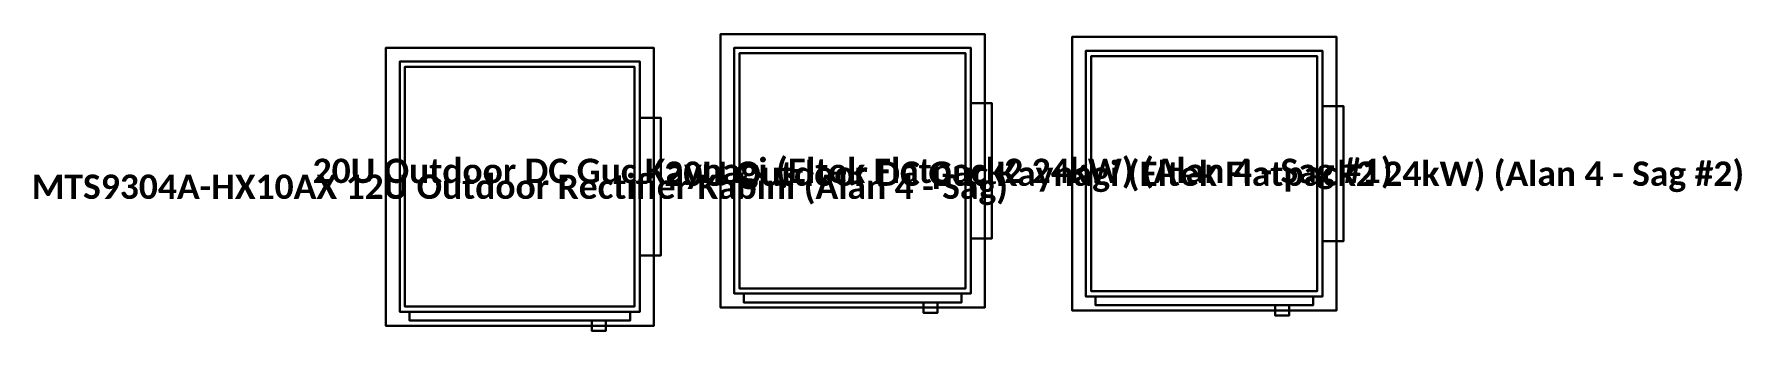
# Model space of a CAD drawing. Header units: metres. Extents: x -25 to 25, y -60.4 to 35.
# Drawn here: x 17.544 to 22.452, y -60.388 to -59.534 of the extents above; entities that cross this region are included whole.
import ezdxf
from ezdxf.enums import TextEntityAlignment as Align

# ---------------------------------------------------------------- set-up
doc = ezdxf.new("R2010")
doc.units = ezdxf.units.M
doc.layers.add('EKP_RECTIFIER_ELTEK_20U', color=3, linetype='CONTINUOUS')
doc.layers.add('EKP_RECTIFIER_MTS9304A', color=94, linetype='CONTINUOUS')
doc.styles.get("Standard").update_dxf_attribs({"font": 'calibrib.ttf'})

msp = doc.modelspace()

# ---------------------------------------------------------------- linework, layer by layer
at = {"layer": 'EKP_RECTIFIER_ELTEK_20U'}
for p, q in [((20.276, -59.5343, 19.361), (19.516, -59.5343, 19.361)), ((19.516, -59.5343, 19.361), (19.516, -60.3213, 19.361)), ((20.276, -59.5343, 19.441), (19.516, -59.5343, 19.441)), ((19.516, -59.5343, 19.441), (19.516, -60.3213, 19.441)), ((19.516, -59.5343, 19.361), (19.516, -59.5343, 19.441)), ((20.276, -60.3213, 19.361), (20.276, -59.5343, 19.361)), ((20.276, -60.3213, 19.441), (20.276, -59.5343, 19.441)), ((20.276, -59.5343, 19.361), (20.276, -59.5343, 19.441)), ((20.236, -59.5743, 18.221), (19.556, -59.5743, 18.221)), ((19.556, -59.5743, 18.221), (19.556, -60.2813, 18.221)), ((20.236, -59.5743, 19.361), (19.556, -59.5743, 19.361)), ((19.556, -59.5743, 19.361), (19.556, -60.2813, 19.361)), ((19.556, -59.5743, 18.221), (19.556, -59.5743, 19.361)), ((20.221, -59.5893, 18.121), (19.571, -59.5893, 18.121)), ((19.571, -59.5893, 18.121), (19.571, -60.2663, 18.121)), ((20.221, -59.5893, 18.221), (19.571, -59.5893, 18.221)), ((19.571, -59.5893, 18.221), (19.571, -60.2663, 18.221)), ((19.571, -59.5893, 18.121), (19.571, -59.5893, 18.221)), ((20.221, -60.2663, 18.121), (20.221, -59.5893, 18.121)), ((20.221, -60.2663, 18.221), (20.221, -59.5893, 18.221)), ((20.221, -59.5893, 18.121), (20.221, -59.5893, 18.221)), ((20.236, -60.2813, 18.221), (20.236, -59.5743, 18.221)), ((20.236, -60.2813, 19.361), (20.236, -59.5743, 19.361)), ((20.236, -59.5743, 18.221), (20.236, -59.5743, 19.361)), ((21.2868, -59.5425, 19.361), (20.5268, -59.5425, 19.361)), ((20.5268, -59.5425, 19.361), (20.5268, -60.3295, 19.361)), ((21.2868, -59.5425, 19.441), (20.5268, -59.5425, 19.441)), ((20.5268, -59.5425, 19.441), (20.5268, -60.3295, 19.441)), ((20.5268, -59.5425, 19.361), (20.5268, -59.5425, 19.441)), ((21.2468, -59.5825, 18.221), (20.5668, -59.5825, 18.221)), ((20.5668, -59.5825, 18.221), (20.5668, -60.2895, 18.221)), ((21.2468, -59.5825, 19.361), (20.5668, -59.5825, 19.361)), ((20.5668, -59.5825, 19.361), (20.5668, -60.2895, 19.361)), ((20.5668, -59.5825, 18.221), (20.5668, -59.5825, 19.361)), ((21.2468, -60.2895, 18.221), (21.2468, -59.5825, 18.221)), ((21.2468, -60.2895, 19.361), (21.2468, -59.5825, 19.361)), ((21.2468, -59.5825, 18.221), (21.2468, -59.5825, 19.361)), ((21.2868, -60.3295, 19.361), (21.2868, -59.5425, 19.361)), ((21.2868, -60.3295, 19.441), (21.2868, -59.5425, 19.441)), ((21.2868, -59.5425, 19.361), (21.2868, -59.5425, 19.441)), ((21.2318, -59.5975, 18.121), (20.5818, -59.5975, 18.121)), ((20.5818, -59.5975, 18.121), (20.5818, -60.2745, 18.121)), ((21.2318, -59.5975, 18.221), (20.5818, -59.5975, 18.221)), ((20.5818, -59.5975, 18.221), (20.5818, -60.2745, 18.221)), ((20.5818, -59.5975, 18.121), (20.5818, -59.5975, 18.221)), ((21.2318, -60.2745, 18.121), (21.2318, -59.5975, 18.121)), ((21.2318, -60.2745, 18.221), (21.2318, -59.5975, 18.221)), ((21.2318, -59.5975, 18.121), (21.2318, -59.5975, 18.221)), ((20.296, -59.7334, 18.4205), (20.236, -59.7334, 18.4205)), ((20.236, -59.7334, 18.4205), (20.236, -60.1222, 18.4205)), ((20.296, -59.7334, 19.1615), (20.236, -59.7334, 19.1615)), ((20.236, -59.7334, 19.1615), (20.236, -60.1222, 19.1615)), ((20.236, -59.7334, 18.4205), (20.236, -59.7334, 19.1615)), ((20.296, -60.1222, 18.4205), (20.296, -59.7334, 18.4205)), ((20.296, -60.1222, 19.1615), (20.296, -59.7334, 19.1615)), ((20.296, -59.7334, 18.4205), (20.296, -59.7334, 19.1615)), ((21.3068, -59.7416, 18.4205), (21.2468, -59.7416, 18.4205)), ((21.2468, -59.7416, 18.4205), (21.2468, -60.1304, 18.4205)), ((21.3068, -59.7416, 19.1615), (21.2468, -59.7416, 19.1615)), ((21.2468, -59.7416, 19.1615), (21.2468, -60.1304, 19.1615)), ((21.2468, -59.7416, 18.4205), (21.2468, -59.7416, 19.1615)), ((21.3068, -60.1304, 18.4205), (21.3068, -59.7416, 18.4205)), ((21.3068, -60.1304, 19.1615), (21.3068, -59.7416, 19.1615)), ((21.3068, -59.7416, 18.4205), (21.3068, -59.7416, 19.1615)), ((20.236, -60.1222, 18.4205), (20.296, -60.1222, 18.4205)), ((20.236, -60.1222, 19.1615), (20.296, -60.1222, 19.1615)), ((20.236, -60.1222, 18.4205), (20.236, -60.1222, 19.1615)), ((20.296, -60.1222, 18.4205), (20.296, -60.1222, 19.1615)), ((21.2468, -60.1304, 18.4205), (21.3068, -60.1304, 18.4205)), ((21.2468, -60.1304, 19.1615), (21.3068, -60.1304, 19.1615)), ((21.2468, -60.1304, 18.4205), (21.2468, -60.1304, 19.1615)), ((21.3068, -60.1304, 18.4205), (21.3068, -60.1304, 19.1615)), ((19.571, -60.2663, 18.121), (20.221, -60.2663, 18.121)), ((19.571, -60.2663, 18.221), (20.221, -60.2663, 18.221)), ((19.571, -60.2663, 18.121), (19.571, -60.2663, 18.221)), ((20.221, -60.2663, 18.121), (20.221, -60.2663, 18.221)), ((20.5818, -60.2745, 18.121), (21.2318, -60.2745, 18.121)), ((20.5818, -60.2745, 18.221), (21.2318, -60.2745, 18.221)), ((20.5818, -60.2745, 18.121), (20.5818, -60.2745, 18.221)), ((21.2318, -60.2745, 18.121), (21.2318, -60.2745, 18.221)), ((19.516, -60.3213, 19.361), (20.276, -60.3213, 19.361)), ((19.516, -60.3213, 19.441), (20.276, -60.3213, 19.441)), ((19.516, -60.3213, 19.361), (19.516, -60.3213, 19.441)), ((19.556, -60.2813, 18.221), (20.236, -60.2813, 18.221)), ((19.556, -60.2813, 19.361), (20.236, -60.2813, 19.361)), ((19.556, -60.2813, 18.221), (19.556, -60.2813, 19.361)), ((20.2088, -60.2813, 18.251), (19.5832, -60.2813, 18.251)), ((19.5832, -60.2813, 18.251), (19.5832, -60.3063, 18.251)), ((20.2088, -60.2813, 19.337), (19.5832, -60.2813, 19.337)), ((19.5832, -60.2813, 19.337), (19.5832, -60.3063, 19.337)), ((19.5832, -60.2813, 18.251), (19.5832, -60.2813, 19.337)), ((19.5832, -60.3063, 18.251), (20.2088, -60.3063, 18.251)), ((19.5832, -60.3063, 19.337), (20.2088, -60.3063, 19.337)), ((19.5832, -60.3063, 18.251), (19.5832, -60.3063, 19.337)), ((20.14, -60.3063, 18.701), (20.1, -60.3063, 18.701)), ((20.1, -60.3063, 18.701), (20.1, -60.3363, 18.701)), ((20.14, -60.3063, 18.881), (20.1, -60.3063, 18.881)), ((20.1, -60.3063, 18.881), (20.1, -60.3363, 18.881)), ((20.1, -60.3063, 18.701), (20.1, -60.3063, 18.881)), ((20.14, -60.3363, 18.701), (20.14, -60.3063, 18.701)), ((20.14, -60.3363, 18.881), (20.14, -60.3063, 18.881)), ((20.14, -60.3063, 18.701), (20.14, -60.3063, 18.881)), ((20.2088, -60.3063, 18.251), (20.2088, -60.2813, 18.251)), ((20.2088, -60.3063, 19.337), (20.2088, -60.2813, 19.337)), ((20.2088, -60.2813, 18.251), (20.2088, -60.2813, 19.337)), ((20.2088, -60.3063, 18.251), (20.2088, -60.3063, 19.337)), ((20.236, -60.2813, 18.221), (20.236, -60.2813, 19.361)), ((20.276, -60.3213, 19.361), (20.276, -60.3213, 19.441)), ((20.5668, -60.2895, 18.221), (21.2468, -60.2895, 18.221)), ((20.5668, -60.2895, 19.361), (21.2468, -60.2895, 19.361)), ((20.5668, -60.2895, 18.221), (20.5668, -60.2895, 19.361)), ((21.2196, -60.2895, 18.251), (20.594, -60.2895, 18.251)), ((20.594, -60.2895, 18.251), (20.594, -60.3145, 18.251)), ((21.2196, -60.2895, 19.337), (20.594, -60.2895, 19.337)), ((20.594, -60.2895, 19.337), (20.594, -60.3145, 19.337)), ((20.594, -60.2895, 18.251), (20.594, -60.2895, 19.337)), ((20.594, -60.3145, 18.251), (21.2196, -60.3145, 18.251)), ((20.594, -60.3145, 19.337), (21.2196, -60.3145, 19.337)), ((20.594, -60.3145, 18.251), (20.594, -60.3145, 19.337)), ((21.1508, -60.3145, 18.701), (21.1108, -60.3145, 18.701)), ((21.1108, -60.3145, 18.701), (21.1108, -60.3445, 18.701)), ((21.1508, -60.3145, 18.881), (21.1108, -60.3145, 18.881)), ((21.1108, -60.3145, 18.881), (21.1108, -60.3445, 18.881)), ((21.1108, -60.3145, 18.701), (21.1108, -60.3145, 18.881)), ((21.1508, -60.3445, 18.701), (21.1508, -60.3145, 18.701)), ((21.1508, -60.3445, 18.881), (21.1508, -60.3145, 18.881)), ((21.1508, -60.3145, 18.701), (21.1508, -60.3145, 18.881)), ((21.2196, -60.3145, 18.251), (21.2196, -60.2895, 18.251)), ((21.2196, -60.3145, 19.337), (21.2196, -60.2895, 19.337)), ((21.2196, -60.2895, 18.251), (21.2196, -60.2895, 19.337)), ((21.2196, -60.3145, 18.251), (21.2196, -60.3145, 19.337)), ((21.2468, -60.2895, 18.221), (21.2468, -60.2895, 19.361)), ((20.1, -60.3363, 18.701), (20.14, -60.3363, 18.701)), ((20.1, -60.3363, 18.881), (20.14, -60.3363, 18.881)), ((20.1, -60.3363, 18.701), (20.1, -60.3363, 18.881)), ((20.14, -60.3363, 18.701), (20.14, -60.3363, 18.881)), ((20.5268, -60.3295, 19.361), (21.2868, -60.3295, 19.361)), ((20.5268, -60.3295, 19.441), (21.2868, -60.3295, 19.441)), ((20.5268, -60.3295, 19.361), (20.5268, -60.3295, 19.441)), ((21.1108, -60.3445, 18.701), (21.1508, -60.3445, 18.701)), ((21.1108, -60.3445, 18.881), (21.1508, -60.3445, 18.881)), ((21.1108, -60.3445, 18.701), (21.1108, -60.3445, 18.881)), ((21.1508, -60.3445, 18.701), (21.1508, -60.3445, 18.881)), ((21.2868, -60.3295, 19.361), (21.2868, -60.3295, 19.441))]:
    msp.add_line(p, q, dxfattribs=at)
for points in [[(19.516, -60.3213, 19.361), (20.276, -60.3213, 19.361), (20.276, -59.5343, 19.361), (19.516, -59.5343, 19.361)], [(19.516, -60.3213, 19.441), (20.276, -60.3213, 19.441), (20.276, -59.5343, 19.441), (19.516, -59.5343, 19.441)], [(19.516, -59.5343, 19.361), (20.276, -59.5343, 19.361), (20.276, -59.5343, 19.441), (19.516, -59.5343, 19.441)], [(19.516, -60.3213, 19.361), (19.516, -59.5343, 19.361), (19.516, -59.5343, 19.441), (19.516, -60.3213, 19.441)], [(20.276, -60.3213, 19.361), (20.276, -59.5343, 19.361), (20.276, -59.5343, 19.441), (20.276, -60.3213, 19.441)], [(19.556, -60.2813, 18.221), (20.236, -60.2813, 18.221), (20.236, -59.5743, 18.221), (19.556, -59.5743, 18.221)], [(19.556, -60.2813, 19.361), (20.236, -60.2813, 19.361), (20.236, -59.5743, 19.361), (19.556, -59.5743, 19.361)], [(19.556, -59.5743, 18.221), (20.236, -59.5743, 18.221), (20.236, -59.5743, 19.361), (19.556, -59.5743, 19.361)], [(19.556, -60.2813, 18.221), (19.556, -59.5743, 18.221), (19.556, -59.5743, 19.361), (19.556, -60.2813, 19.361)], [(19.571, -60.2663, 18.121), (20.221, -60.2663, 18.121), (20.221, -59.5893, 18.121), (19.571, -59.5893, 18.121)], [(19.571, -60.2663, 18.221), (20.221, -60.2663, 18.221), (20.221, -59.5893, 18.221), (19.571, -59.5893, 18.221)], [(19.571, -59.5893, 18.121), (20.221, -59.5893, 18.121), (20.221, -59.5893, 18.221), (19.571, -59.5893, 18.221)], [(19.571, -60.2663, 18.121), (19.571, -59.5893, 18.121), (19.571, -59.5893, 18.221), (19.571, -60.2663, 18.221)], [(20.221, -60.2663, 18.121), (20.221, -59.5893, 18.121), (20.221, -59.5893, 18.221), (20.221, -60.2663, 18.221)], [(20.236, -60.2813, 18.221), (20.236, -59.5743, 18.221), (20.236, -59.5743, 19.361), (20.236, -60.2813, 19.361)], [(20.5268, -60.3295, 19.361), (21.2868, -60.3295, 19.361), (21.2868, -59.5425, 19.361), (20.5268, -59.5425, 19.361)], [(20.5268, -60.3295, 19.441), (21.2868, -60.3295, 19.441), (21.2868, -59.5425, 19.441), (20.5268, -59.5425, 19.441)], [(20.5268, -59.5425, 19.361), (21.2868, -59.5425, 19.361), (21.2868, -59.5425, 19.441), (20.5268, -59.5425, 19.441)], [(20.5268, -60.3295, 19.361), (20.5268, -59.5425, 19.361), (20.5268, -59.5425, 19.441), (20.5268, -60.3295, 19.441)], [(20.5668, -60.2895, 18.221), (21.2468, -60.2895, 18.221), (21.2468, -59.5825, 18.221), (20.5668, -59.5825, 18.221)], [(20.5668, -60.2895, 19.361), (21.2468, -60.2895, 19.361), (21.2468, -59.5825, 19.361), (20.5668, -59.5825, 19.361)], [(20.5668, -59.5825, 18.221), (21.2468, -59.5825, 18.221), (21.2468, -59.5825, 19.361), (20.5668, -59.5825, 19.361)], [(20.5668, -60.2895, 18.221), (20.5668, -59.5825, 18.221), (20.5668, -59.5825, 19.361), (20.5668, -60.2895, 19.361)], [(21.2468, -60.2895, 18.221), (21.2468, -59.5825, 18.221), (21.2468, -59.5825, 19.361), (21.2468, -60.2895, 19.361)], [(21.2868, -60.3295, 19.361), (21.2868, -59.5425, 19.361), (21.2868, -59.5425, 19.441), (21.2868, -60.3295, 19.441)], [(20.5818, -60.2745, 18.121), (21.2318, -60.2745, 18.121), (21.2318, -59.5975, 18.121), (20.5818, -59.5975, 18.121)], [(20.5818, -60.2745, 18.221), (21.2318, -60.2745, 18.221), (21.2318, -59.5975, 18.221), (20.5818, -59.5975, 18.221)], [(20.5818, -59.5975, 18.121), (21.2318, -59.5975, 18.121), (21.2318, -59.5975, 18.221), (20.5818, -59.5975, 18.221)], [(20.5818, -60.2745, 18.121), (20.5818, -59.5975, 18.121), (20.5818, -59.5975, 18.221), (20.5818, -60.2745, 18.221)], [(21.2318, -60.2745, 18.121), (21.2318, -59.5975, 18.121), (21.2318, -59.5975, 18.221), (21.2318, -60.2745, 18.221)], [(20.236, -60.1222, 18.4205), (20.296, -60.1222, 18.4205), (20.296, -59.7334, 18.4205), (20.236, -59.7334, 18.4205)], [(20.236, -60.1222, 19.1615), (20.296, -60.1222, 19.1615), (20.296, -59.7334, 19.1615), (20.236, -59.7334, 19.1615)], [(20.236, -59.7334, 18.4205), (20.296, -59.7334, 18.4205), (20.296, -59.7334, 19.1615), (20.236, -59.7334, 19.1615)], [(20.236, -60.1222, 18.4205), (20.236, -59.7334, 18.4205), (20.236, -59.7334, 19.1615), (20.236, -60.1222, 19.1615)], [(20.296, -60.1222, 18.4205), (20.296, -59.7334, 18.4205), (20.296, -59.7334, 19.1615), (20.296, -60.1222, 19.1615)], [(21.2468, -60.1304, 18.4205), (21.3068, -60.1304, 18.4205), (21.3068, -59.7416, 18.4205), (21.2468, -59.7416, 18.4205)], [(21.2468, -60.1304, 19.1615), (21.3068, -60.1304, 19.1615), (21.3068, -59.7416, 19.1615), (21.2468, -59.7416, 19.1615)], [(21.2468, -59.7416, 18.4205), (21.3068, -59.7416, 18.4205), (21.3068, -59.7416, 19.1615), (21.2468, -59.7416, 19.1615)], [(21.2468, -60.1304, 18.4205), (21.2468, -59.7416, 18.4205), (21.2468, -59.7416, 19.1615), (21.2468, -60.1304, 19.1615)], [(21.3068, -60.1304, 18.4205), (21.3068, -59.7416, 18.4205), (21.3068, -59.7416, 19.1615), (21.3068, -60.1304, 19.1615)], [(20.236, -60.1222, 18.4205), (20.296, -60.1222, 18.4205), (20.296, -60.1222, 19.1615), (20.236, -60.1222, 19.1615)], [(21.2468, -60.1304, 18.4205), (21.3068, -60.1304, 18.4205), (21.3068, -60.1304, 19.1615), (21.2468, -60.1304, 19.1615)], [(19.571, -60.2663, 18.121), (20.221, -60.2663, 18.121), (20.221, -60.2663, 18.221), (19.571, -60.2663, 18.221)], [(20.5818, -60.2745, 18.121), (21.2318, -60.2745, 18.121), (21.2318, -60.2745, 18.221), (20.5818, -60.2745, 18.221)], [(19.516, -60.3213, 19.361), (20.276, -60.3213, 19.361), (20.276, -60.3213, 19.441), (19.516, -60.3213, 19.441)], [(19.556, -60.2813, 18.221), (20.236, -60.2813, 18.221), (20.236, -60.2813, 19.361), (19.556, -60.2813, 19.361)], [(19.5832, -60.3063, 18.251), (20.2088, -60.3063, 18.251), (20.2088, -60.2813, 18.251), (19.5832, -60.2813, 18.251)], [(19.5832, -60.3063, 19.337), (20.2088, -60.3063, 19.337), (20.2088, -60.2813, 19.337), (19.5832, -60.2813, 19.337)], [(19.5832, -60.2813, 18.251), (20.2088, -60.2813, 18.251), (20.2088, -60.2813, 19.337), (19.5832, -60.2813, 19.337)], [(19.5832, -60.3063, 18.251), (19.5832, -60.2813, 18.251), (19.5832, -60.2813, 19.337), (19.5832, -60.3063, 19.337)], [(19.5832, -60.3063, 18.251), (20.2088, -60.3063, 18.251), (20.2088, -60.3063, 19.337), (19.5832, -60.3063, 19.337)], [(20.1, -60.3363, 18.701), (20.14, -60.3363, 18.701), (20.14, -60.3063, 18.701), (20.1, -60.3063, 18.701)], [(20.1, -60.3363, 18.881), (20.14, -60.3363, 18.881), (20.14, -60.3063, 18.881), (20.1, -60.3063, 18.881)], [(20.1, -60.3063, 18.701), (20.14, -60.3063, 18.701), (20.14, -60.3063, 18.881), (20.1, -60.3063, 18.881)], [(20.1, -60.3363, 18.701), (20.1, -60.3063, 18.701), (20.1, -60.3063, 18.881), (20.1, -60.3363, 18.881)], [(20.14, -60.3363, 18.701), (20.14, -60.3063, 18.701), (20.14, -60.3063, 18.881), (20.14, -60.3363, 18.881)], [(20.2088, -60.3063, 18.251), (20.2088, -60.2813, 18.251), (20.2088, -60.2813, 19.337), (20.2088, -60.3063, 19.337)], [(20.5668, -60.2895, 18.221), (21.2468, -60.2895, 18.221), (21.2468, -60.2895, 19.361), (20.5668, -60.2895, 19.361)], [(20.594, -60.3145, 18.251), (21.2196, -60.3145, 18.251), (21.2196, -60.2895, 18.251), (20.594, -60.2895, 18.251)], [(20.594, -60.3145, 19.337), (21.2196, -60.3145, 19.337), (21.2196, -60.2895, 19.337), (20.594, -60.2895, 19.337)], [(20.594, -60.2895, 18.251), (21.2196, -60.2895, 18.251), (21.2196, -60.2895, 19.337), (20.594, -60.2895, 19.337)], [(20.594, -60.3145, 18.251), (20.594, -60.2895, 18.251), (20.594, -60.2895, 19.337), (20.594, -60.3145, 19.337)], [(20.594, -60.3145, 18.251), (21.2196, -60.3145, 18.251), (21.2196, -60.3145, 19.337), (20.594, -60.3145, 19.337)], [(21.1108, -60.3445, 18.701), (21.1508, -60.3445, 18.701), (21.1508, -60.3145, 18.701), (21.1108, -60.3145, 18.701)], [(21.1108, -60.3445, 18.881), (21.1508, -60.3445, 18.881), (21.1508, -60.3145, 18.881), (21.1108, -60.3145, 18.881)], [(21.1108, -60.3145, 18.701), (21.1508, -60.3145, 18.701), (21.1508, -60.3145, 18.881), (21.1108, -60.3145, 18.881)], [(21.1108, -60.3445, 18.701), (21.1108, -60.3145, 18.701), (21.1108, -60.3145, 18.881), (21.1108, -60.3445, 18.881)], [(21.1508, -60.3445, 18.701), (21.1508, -60.3145, 18.701), (21.1508, -60.3145, 18.881), (21.1508, -60.3445, 18.881)], [(21.2196, -60.3145, 18.251), (21.2196, -60.2895, 18.251), (21.2196, -60.2895, 19.337), (21.2196, -60.3145, 19.337)], [(20.1, -60.3363, 18.701), (20.14, -60.3363, 18.701), (20.14, -60.3363, 18.881), (20.1, -60.3363, 18.881)], [(20.5268, -60.3295, 19.361), (21.2868, -60.3295, 19.361), (21.2868, -60.3295, 19.441), (20.5268, -60.3295, 19.441)], [(21.1108, -60.3445, 18.701), (21.1508, -60.3445, 18.701), (21.1508, -60.3445, 18.881), (21.1108, -60.3445, 18.881)]]:
    msp.add_3dface(points, dxfattribs=at)
at = {"layer": 'EKP_RECTIFIER_MTS9304A'}
for p, q in [((19.3245, -59.5735, 19.291), (18.5545, -59.5735, 19.291)), ((18.5545, -59.5735, 19.291), (18.5545, -60.3735, 19.291)), ((19.3245, -59.5735, 19.371), (18.5545, -59.5735, 19.371)), ((18.5545, -59.5735, 19.371), (18.5545, -60.3735, 19.371)), ((18.5545, -59.5735, 19.291), (18.5545, -59.5735, 19.371)), ((19.3245, -60.3735, 19.291), (19.3245, -59.5735, 19.291)), ((19.3245, -60.3735, 19.371), (19.3245, -59.5735, 19.371)), ((19.3245, -59.5735, 19.291), (19.3245, -59.5735, 19.371)), ((19.2845, -59.6135, 18.221), (18.5945, -59.6135, 18.221)), ((18.5945, -59.6135, 18.221), (18.5945, -60.3335, 18.221)), ((19.2845, -59.6135, 19.291), (18.5945, -59.6135, 19.291)), ((18.5945, -59.6135, 19.291), (18.5945, -60.3335, 19.291)), ((18.5945, -59.6135, 18.221), (18.5945, -59.6135, 19.291)), ((19.2695, -59.6285, 18.121), (18.6095, -59.6285, 18.121)), ((18.6095, -59.6285, 18.121), (18.6095, -60.3185, 18.121)), ((19.2695, -59.6285, 18.221), (18.6095, -59.6285, 18.221)), ((18.6095, -59.6285, 18.221), (18.6095, -60.3185, 18.221)), ((18.6095, -59.6285, 18.121), (18.6095, -59.6285, 18.221)), ((19.2695, -60.3185, 18.121), (19.2695, -59.6285, 18.121)), ((19.2695, -60.3185, 18.221), (19.2695, -59.6285, 18.221)), ((19.2695, -59.6285, 18.121), (19.2695, -59.6285, 18.221)), ((19.2845, -60.3335, 18.221), (19.2845, -59.6135, 18.221)), ((19.2845, -60.3335, 19.291), (19.2845, -59.6135, 19.291)), ((19.2845, -59.6135, 18.221), (19.2845, -59.6135, 19.291)), ((19.3445, -59.7755, 18.4082), (19.2845, -59.7755, 18.4082)), ((19.2845, -59.7755, 18.4082), (19.2845, -60.1715, 18.4082)), ((19.3445, -59.7755, 19.1037), (19.2845, -59.7755, 19.1037)), ((19.2845, -59.7755, 19.1037), (19.2845, -60.1715, 19.1037)), ((19.2845, -59.7755, 18.4082), (19.2845, -59.7755, 19.1037)), ((19.3445, -60.1715, 18.4082), (19.3445, -59.7755, 18.4082)), ((19.3445, -60.1715, 19.1037), (19.3445, -59.7755, 19.1037)), ((19.3445, -59.7755, 18.4082), (19.3445, -59.7755, 19.1037)), ((19.2845, -60.1715, 18.4082), (19.3445, -60.1715, 18.4082)), ((19.2845, -60.1715, 19.1037), (19.3445, -60.1715, 19.1037)), ((19.2845, -60.1715, 18.4082), (19.2845, -60.1715, 19.1037)), ((19.3445, -60.1715, 18.4082), (19.3445, -60.1715, 19.1037)), ((18.6095, -60.3185, 18.121), (19.2695, -60.3185, 18.121)), ((18.6095, -60.3185, 18.221), (19.2695, -60.3185, 18.221)), ((18.6095, -60.3185, 18.121), (18.6095, -60.3185, 18.221)), ((19.2695, -60.3185, 18.121), (19.2695, -60.3185, 18.221)), ((18.5545, -60.3735, 19.291), (19.3245, -60.3735, 19.291)), ((18.5545, -60.3735, 19.371), (19.3245, -60.3735, 19.371)), ((18.5545, -60.3735, 19.291), (18.5545, -60.3735, 19.371)), ((18.5945, -60.3335, 18.221), (19.2845, -60.3335, 18.221)), ((18.5945, -60.3335, 19.291), (19.2845, -60.3335, 19.291)), ((18.5945, -60.3335, 18.221), (18.5945, -60.3335, 19.291)), ((19.2569, -60.3335, 18.251), (18.6221, -60.3335, 18.251)), ((18.6221, -60.3335, 18.251), (18.6221, -60.3585, 18.251)), ((19.2569, -60.3335, 19.267), (18.6221, -60.3335, 19.267)), ((18.6221, -60.3335, 19.267), (18.6221, -60.3585, 19.267)), ((18.6221, -60.3335, 18.251), (18.6221, -60.3335, 19.267)), ((18.6221, -60.3585, 18.251), (19.2569, -60.3585, 18.251)), ((18.6221, -60.3585, 19.267), (19.2569, -60.3585, 19.267)), ((18.6221, -60.3585, 18.251), (18.6221, -60.3585, 19.267)), ((19.1865, -60.3585, 18.666), (19.1465, -60.3585, 18.666)), ((19.1465, -60.3585, 18.666), (19.1465, -60.3885, 18.666)), ((19.1865, -60.3585, 18.846), (19.1465, -60.3585, 18.846)), ((19.1465, -60.3585, 18.846), (19.1465, -60.3885, 18.846)), ((19.1465, -60.3585, 18.666), (19.1465, -60.3585, 18.846)), ((19.1865, -60.3885, 18.666), (19.1865, -60.3585, 18.666)), ((19.1865, -60.3885, 18.846), (19.1865, -60.3585, 18.846)), ((19.1865, -60.3585, 18.666), (19.1865, -60.3585, 18.846)), ((19.2569, -60.3585, 18.251), (19.2569, -60.3335, 18.251)), ((19.2569, -60.3585, 19.267), (19.2569, -60.3335, 19.267)), ((19.2569, -60.3335, 18.251), (19.2569, -60.3335, 19.267)), ((19.2569, -60.3585, 18.251), (19.2569, -60.3585, 19.267)), ((19.2845, -60.3335, 18.221), (19.2845, -60.3335, 19.291)), ((19.3245, -60.3735, 19.291), (19.3245, -60.3735, 19.371)), ((19.1465, -60.3885, 18.666), (19.1865, -60.3885, 18.666)), ((19.1465, -60.3885, 18.846), (19.1865, -60.3885, 18.846)), ((19.1465, -60.3885, 18.666), (19.1465, -60.3885, 18.846)), ((19.1865, -60.3885, 18.666), (19.1865, -60.3885, 18.846))]:
    msp.add_line(p, q, dxfattribs=at)
for points in [[(18.5545, -60.3735, 19.291), (19.3245, -60.3735, 19.291), (19.3245, -59.5735, 19.291), (18.5545, -59.5735, 19.291)], [(18.5545, -60.3735, 19.371), (19.3245, -60.3735, 19.371), (19.3245, -59.5735, 19.371), (18.5545, -59.5735, 19.371)], [(18.5545, -59.5735, 19.291), (19.3245, -59.5735, 19.291), (19.3245, -59.5735, 19.371), (18.5545, -59.5735, 19.371)], [(18.5545, -60.3735, 19.291), (18.5545, -59.5735, 19.291), (18.5545, -59.5735, 19.371), (18.5545, -60.3735, 19.371)], [(19.3245, -60.3735, 19.291), (19.3245, -59.5735, 19.291), (19.3245, -59.5735, 19.371), (19.3245, -60.3735, 19.371)], [(18.5945, -60.3335, 18.221), (19.2845, -60.3335, 18.221), (19.2845, -59.6135, 18.221), (18.5945, -59.6135, 18.221)], [(18.5945, -60.3335, 19.291), (19.2845, -60.3335, 19.291), (19.2845, -59.6135, 19.291), (18.5945, -59.6135, 19.291)], [(18.5945, -59.6135, 18.221), (19.2845, -59.6135, 18.221), (19.2845, -59.6135, 19.291), (18.5945, -59.6135, 19.291)], [(18.5945, -60.3335, 18.221), (18.5945, -59.6135, 18.221), (18.5945, -59.6135, 19.291), (18.5945, -60.3335, 19.291)], [(18.6095, -60.3185, 18.121), (19.2695, -60.3185, 18.121), (19.2695, -59.6285, 18.121), (18.6095, -59.6285, 18.121)], [(18.6095, -60.3185, 18.221), (19.2695, -60.3185, 18.221), (19.2695, -59.6285, 18.221), (18.6095, -59.6285, 18.221)], [(18.6095, -59.6285, 18.121), (19.2695, -59.6285, 18.121), (19.2695, -59.6285, 18.221), (18.6095, -59.6285, 18.221)], [(18.6095, -60.3185, 18.121), (18.6095, -59.6285, 18.121), (18.6095, -59.6285, 18.221), (18.6095, -60.3185, 18.221)], [(19.2695, -60.3185, 18.121), (19.2695, -59.6285, 18.121), (19.2695, -59.6285, 18.221), (19.2695, -60.3185, 18.221)], [(19.2845, -60.3335, 18.221), (19.2845, -59.6135, 18.221), (19.2845, -59.6135, 19.291), (19.2845, -60.3335, 19.291)], [(19.2845, -60.1715, 18.4082), (19.3445, -60.1715, 18.4082), (19.3445, -59.7755, 18.4082), (19.2845, -59.7755, 18.4082)], [(19.2845, -60.1715, 19.1037), (19.3445, -60.1715, 19.1037), (19.3445, -59.7755, 19.1037), (19.2845, -59.7755, 19.1037)], [(19.2845, -59.7755, 18.4082), (19.3445, -59.7755, 18.4082), (19.3445, -59.7755, 19.1037), (19.2845, -59.7755, 19.1037)], [(19.2845, -60.1715, 18.4082), (19.2845, -59.7755, 18.4082), (19.2845, -59.7755, 19.1037), (19.2845, -60.1715, 19.1037)], [(19.3445, -60.1715, 18.4082), (19.3445, -59.7755, 18.4082), (19.3445, -59.7755, 19.1037), (19.3445, -60.1715, 19.1037)], [(19.2845, -60.1715, 18.4082), (19.3445, -60.1715, 18.4082), (19.3445, -60.1715, 19.1037), (19.2845, -60.1715, 19.1037)], [(18.6095, -60.3185, 18.121), (19.2695, -60.3185, 18.121), (19.2695, -60.3185, 18.221), (18.6095, -60.3185, 18.221)], [(18.5545, -60.3735, 19.291), (19.3245, -60.3735, 19.291), (19.3245, -60.3735, 19.371), (18.5545, -60.3735, 19.371)], [(18.5945, -60.3335, 18.221), (19.2845, -60.3335, 18.221), (19.2845, -60.3335, 19.291), (18.5945, -60.3335, 19.291)], [(18.6221, -60.3585, 18.251), (19.2569, -60.3585, 18.251), (19.2569, -60.3335, 18.251), (18.6221, -60.3335, 18.251)], [(18.6221, -60.3585, 19.267), (19.2569, -60.3585, 19.267), (19.2569, -60.3335, 19.267), (18.6221, -60.3335, 19.267)], [(18.6221, -60.3335, 18.251), (19.2569, -60.3335, 18.251), (19.2569, -60.3335, 19.267), (18.6221, -60.3335, 19.267)], [(18.6221, -60.3585, 18.251), (18.6221, -60.3335, 18.251), (18.6221, -60.3335, 19.267), (18.6221, -60.3585, 19.267)], [(18.6221, -60.3585, 18.251), (19.2569, -60.3585, 18.251), (19.2569, -60.3585, 19.267), (18.6221, -60.3585, 19.267)], [(19.1465, -60.3885, 18.666), (19.1865, -60.3885, 18.666), (19.1865, -60.3585, 18.666), (19.1465, -60.3585, 18.666)], [(19.1465, -60.3885, 18.846), (19.1865, -60.3885, 18.846), (19.1865, -60.3585, 18.846), (19.1465, -60.3585, 18.846)], [(19.1465, -60.3585, 18.666), (19.1865, -60.3585, 18.666), (19.1865, -60.3585, 18.846), (19.1465, -60.3585, 18.846)], [(19.1465, -60.3885, 18.666), (19.1465, -60.3585, 18.666), (19.1465, -60.3585, 18.846), (19.1465, -60.3885, 18.846)], [(19.1865, -60.3885, 18.666), (19.1865, -60.3585, 18.666), (19.1865, -60.3585, 18.846), (19.1865, -60.3885, 18.846)], [(19.2569, -60.3585, 18.251), (19.2569, -60.3335, 18.251), (19.2569, -60.3335, 19.267), (19.2569, -60.3585, 19.267)], [(19.1465, -60.3885, 18.666), (19.1865, -60.3885, 18.666), (19.1865, -60.3885, 18.846), (19.1465, -60.3885, 18.846)]]:
    msp.add_3dface(points, dxfattribs=at)

# ---------------------------------------------------------------- texts
at = {"layer": 'EKP_RECTIFIER_ELTEK_20U'}
for s, p in [('20U Outdoor DC Guc Kaynagi (Eltek Flatpack2 24kW) (Alan 4 - Sag #1)', (19.896, -59.9278)), ('20U Outdoor DC Guc Kaynagi (Eltek Flatpack2 24kW) (Alan 4 - Sag #2)', (20.9068, -59.936))]:
    msp.add_text(s, height=0.07, dxfattribs=at).set_placement(p, align=Align.MIDDLE_CENTER)
at = {"layer": 'EKP_RECTIFIER_MTS9304A'}
msp.add_text('MTS9304A-HX10AX 12U Outdoor Rectifier Kabini (Alan 4 - Sag)', height=0.07, dxfattribs=at).set_placement((18.9395, -59.9735), align=Align.MIDDLE_CENTER)

doc.saveas('drawing.dxf')
